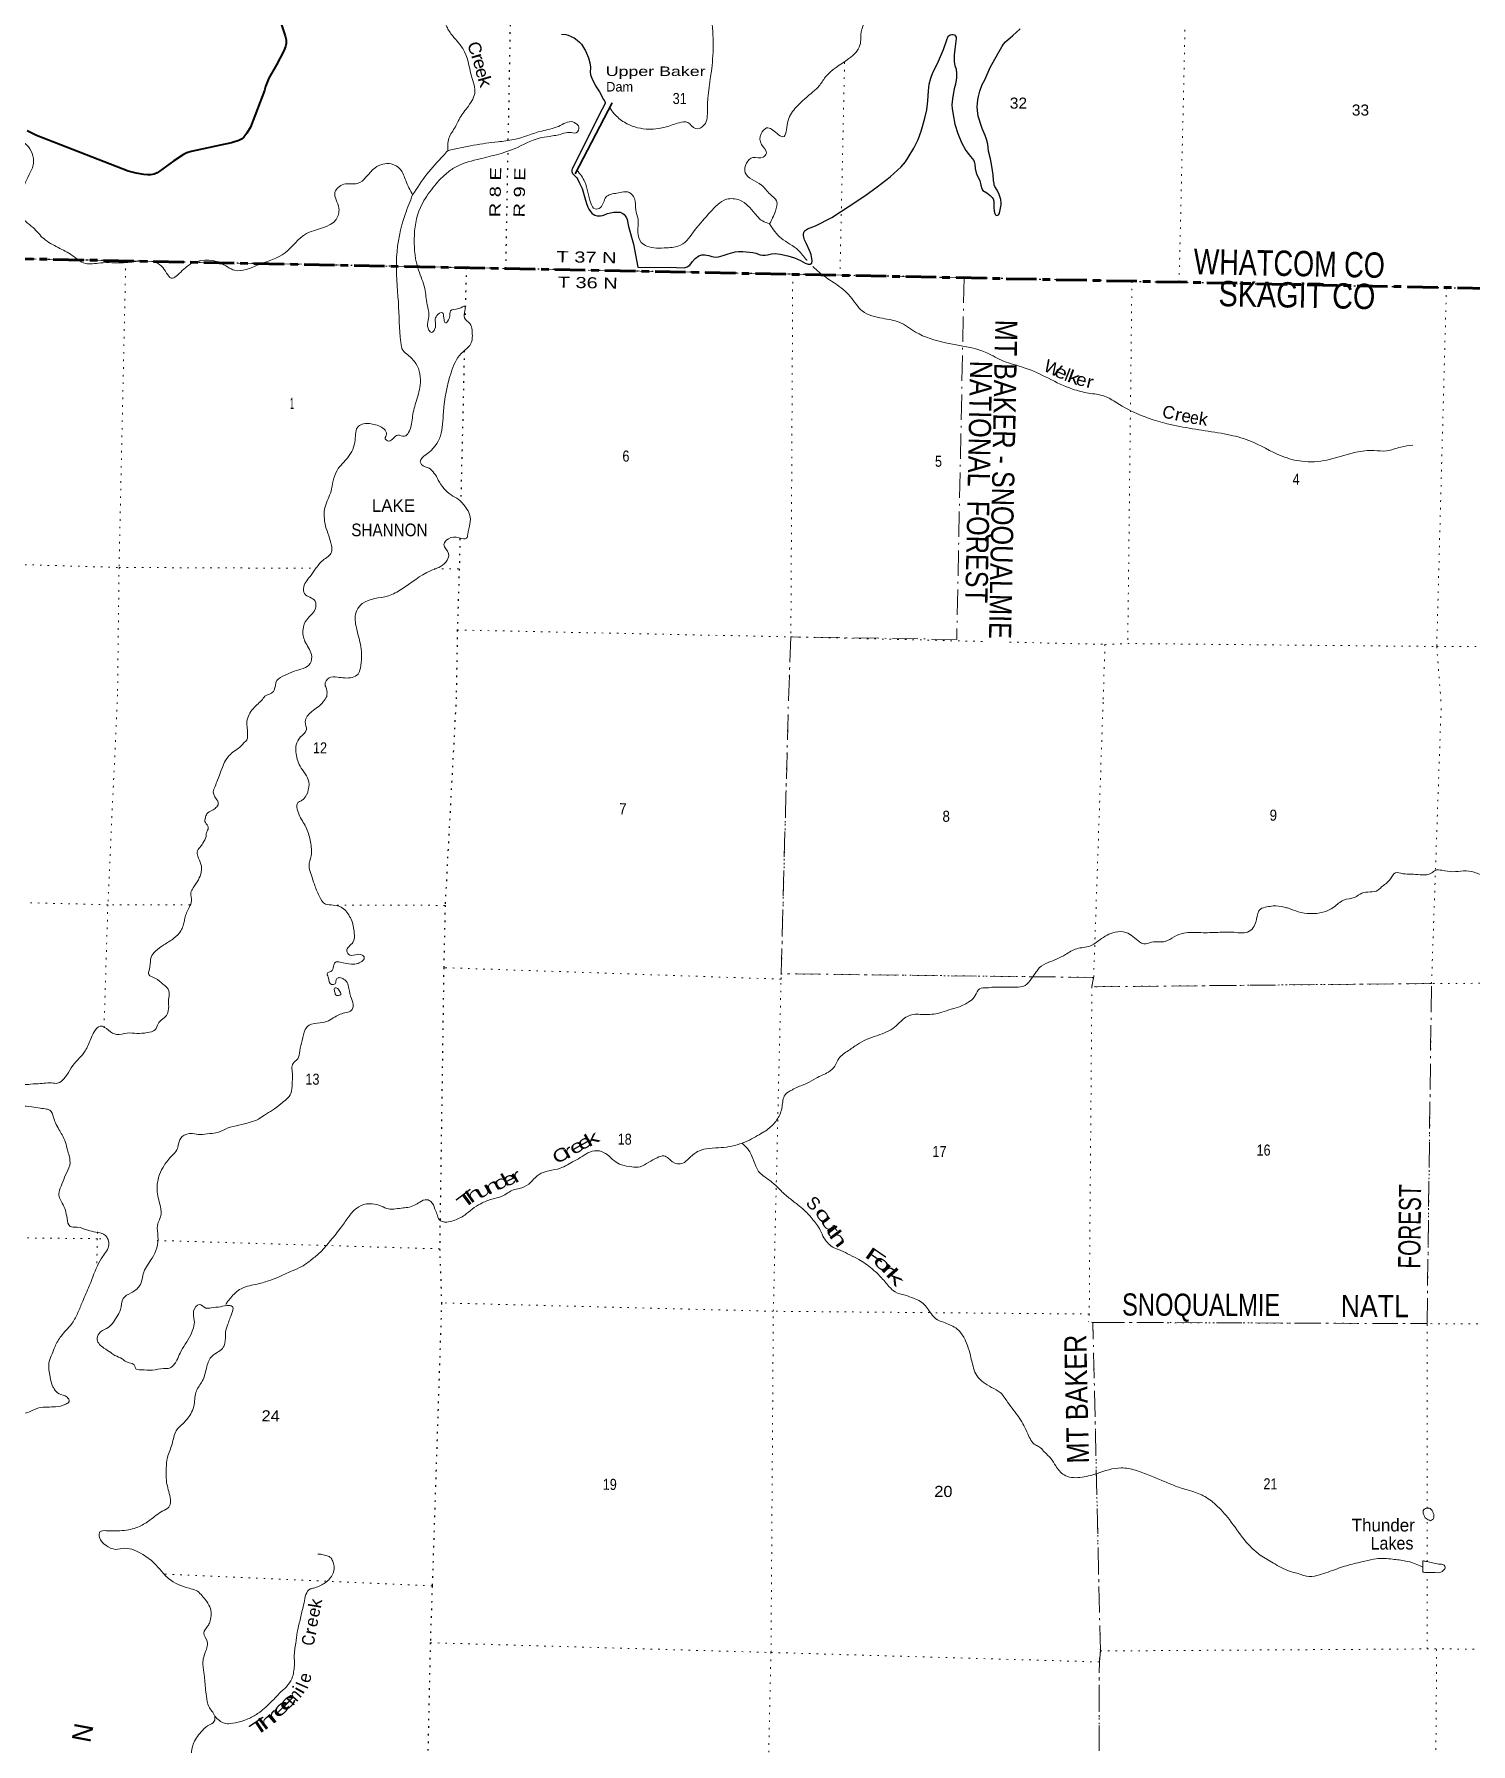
# Model space of a CAD drawing. Header units: feet. Extents: x -244583 to 4, y 367440 to 553773.
# Drawn here: x -176969 to -154286, y 397580 to 424579 of the extents above; entities that cross this region are included whole.
import ezdxf
from ezdxf.enums import TextEntityAlignment as Align

# ---------------------------------------------------------------- set-up
doc = ezdxf.new("R2010")
doc.units = ezdxf.units.FT
doc.header["$LTSCALE"] = 80
for name, pattern in [('DOT_DASHED', [7.7, 5, -1.2, 0.3, -1.2]), ('DOTTED', [1.5, 0.3, -1.2]), ('LONG_DASH_SHORT_DASH', [9.9, 6, -1.2, 1.5, -1.2])]:
    doc.linetypes.add(name, pattern=pattern)
for name, color, linetype, lineweight in [('11', 7, 'LONG_DASH_SHORT_DASH', 60), ('26', 7, 'Continuous', 40), ('29', 7, 'Continuous', 25), ('39', 7, 'Continuous', 13), ('42', 7, 'Continuous', 13), ('44', 7, 'DOT_DASHED', 13), ('6', 7, 'DOTTED', 25), ('7', 7, 'DOTTED', 13)]:
    doc.layers.add(name, color=color, linetype=linetype, lineweight=lineweight)
doc.layers.add('12', color=7, linetype='Continuous')
doc.layers.add('41', color=7, linetype='Continuous')

msp = doc.modelspace()

# ---------------------------------------------------------------- linework, layer by layer
at = {"layer": '11'}
msp.add_line((-183002, 421149.94), (-152500.5, 420534.3), dxfattribs=at)
at = {"layer": '26'}
msp.add_lwpolyline([(-173130.65, 424925.46), (-173006.32, 424552), (-172992.79, 424489.9), (-172992.79, 424425.85), (-173001.33, 424387.41), (-173027.6, 424315.78), (-173143.58, 424094.88), (-173263.47, 423884.15), (-173319.29, 423751.13), (-173334.7, 423688.97), (-173554.31, 423111.61), (-173609.5, 423016.61), (-173660.71, 422952.55), (-173695.93, 422922.67), (-173737.53, 422901.31), (-173852.38, 422864.69), (-174028.54, 422828.48), (-174489.74, 422728.36), (-174561.23, 422705.77), (-174611.38, 422677.12), (-174762.84, 422576.9), (-174993.34, 422412.35), (-175027.81, 422390.21), (-175074.43, 422369.65), (-175132.05, 422358.97), (-175181.13, 422358.97), (-175238.18, 422362.51), (-175358.24, 422384.59), (-175485.83, 422418.15), (-176930.32, 422981.91), (-177078.17, 423050.79)], dxfattribs=at)
at = {"layer": '29'}
for points in [[(-168643.14, 424581.81), (-168574.47, 424573.51), (-168540.42, 424565.82), (-168490.45, 424545.32), (-168443.74, 424519.68), (-168397.01, 424486.15), (-168358.06, 424453.77), (-168328.03, 424419.55), (-168293.24, 424371.38), (-168264.03, 424318.69), (-168216.52, 424206.13), (-168192.99, 424104.34), (-168187.77, 424046.15), (-168191.06, 423985.74), (-168184.47, 423936.3), (-168164.49, 423887.1), (-168105.18, 423762.09), (-168045, 423669.43), (-167981.49, 423550.37), (-167965.98, 423525.68), (-167954.46, 423503.11), (-167952.77, 423490.93), (-167959.32, 423472.9), (-168001.87, 423395.15), (-168461.31, 422483.01), (-168476.69, 422447.79), (-168479.98, 422434.61), (-168479.49, 422408.65), (-168476.69, 422392.86), (-168469, 422379.68), (-168444.54, 422355.11), (-168403.31, 422309.48), (-168385.51, 422283.01), (-168357.06, 422225.29), (-168318.49, 422142.39), (-168296.61, 422067.88), (-168272.31, 421994.39), (-168246.43, 421904.68), (-168225.11, 421846.89), (-168210.83, 421818.33), (-168187.07, 421781.69), (-168165.55, 421754.81), (-168142.72, 421734.84), (-168117.93, 421721.15), (-168082.3, 421712.87), (-168029.18, 421712.68), (-167994.42, 421716.16), (-167964.14, 421725.09), (-167917.52, 421748.02), (-167868.18, 421758.91), (-167817.55, 421767.8), (-167762.72, 421770.22), (-167718.32, 421767), (-167693.42, 421757.91), (-167672.4, 421745.53), (-167654.97, 421732.65), (-167636.95, 421710.18), (-167618.71, 421681.02), (-167608.83, 421650.25), (-167584.86, 421542.88), (-167507.48, 421263.63), (-167440.49, 420899.68)], [(-167440.49, 420899.68), (-166825.93, 420893.2), (-166708.73, 420890.03), (-166659.85, 420902.87), (-166616.54, 420934.07), (-166572.63, 420987.51), (-166530.79, 421038.98), (-166477.11, 421080.01), (-166428.17, 421094.87), (-166379.62, 421095.58), (-166315.23, 421083.73), (-166267.18, 421066.25), (-166208.74, 421058.6), (-166164.18, 421061.44), (-166092.85, 421081.77), (-166009.13, 421111.88), (-165903.12, 421143.4), (-165846.75, 421149.34), (-165777.68, 421146.08), (-165624.38, 421131.83), (-165574.31, 421120.77), (-165508.06, 421096.31), (-165467.81, 421089.16), (-165424.9, 421087.82), (-165390.86, 421093.15), (-165328.23, 421111.99), (-165271.1, 421115.28), (-165188.35, 421103.86), (-165069.68, 421080.43), (-164962.41, 421047.18), (-164867.5, 421004.16), (-164793.78, 420963.72), (-164749.76, 420946.35), (-164717.38, 420947.5), (-164690.61, 420964.98), (-164685.64, 420999.24), (-164702.05, 421097.71), (-164725.12, 421165.82), (-164773.4, 421268.66), (-164806.11, 421330.24), (-164818.5, 421371.24), (-164821.79, 421402), (-164819.76, 421423.67), (-164815.06, 421447.82), (-164809.71, 421463.52), (-164797.63, 421476.7), (-164780.05, 421492.08), (-164759.18, 421505.26), (-164632.21, 421554.15), (-164373.89, 421684.74), (-164102.13, 421863.52), (-163855.11, 422024.76), (-163657.02, 422171.14), (-163454.67, 422325.49), (-163278.34, 422485.18), (-163211.33, 422564.27), (-163167.29, 422633.33), (-163082.42, 422780.75), (-163014.04, 422916.47), (-162963.04, 423045.43), (-162905.84, 423253.42), (-162877.36, 423383.79), (-162857.93, 423529.29), (-162849.68, 423684.84), (-162836.73, 423789.69), (-162813.9, 423886.19), (-162781.13, 423976.34), (-162708.65, 424113.97), (-162611.65, 424335.91), (-162556.87, 424492.23), (-162545.67, 424532.39), (-162537.89, 424546.03), (-162521.41, 424560.31), (-162507.13, 424570.2), (-162481.83, 424575.18), (-162458.8, 424576.79), (-162437.54, 424567.91), (-162419.9, 424547.2), (-162413.76, 424530.65), (-162412.74, 424512.62)], [(-162412.74, 424512.62), (-162431.43, 424345.21), (-162444.1, 424250.46), (-162440.88, 424145.18), (-162432.42, 424084.26), (-162413.8, 424025.08), (-162407.52, 423958.15), (-162407.3, 423891.38), (-162424.13, 423792.71), (-162442.32, 423718.35), (-162465.92, 423593.55), (-162476.38, 423518.89), (-162479.68, 423458.38), (-162475.29, 423407.94), (-162459.91, 423307.96), (-162433.54, 423159.66), (-162384.67, 423008.71), (-162327.83, 422867.58), (-162258.47, 422740.28), (-162184.09, 422649.25), (-162135.33, 422583.2), (-162122.65, 422549.96), (-162118.73, 422524.08), (-162112.45, 422457.15), (-162098.03, 422392.02), (-162077.23, 422338.86), (-162040.64, 422271.11), (-162020.49, 422193.69), (-162011.37, 422157.02), (-161999.61, 422124.82), (-161988.33, 422111.89), (-161928.69, 422073.87), (-161875.23, 422031.96), (-161843.72, 422000.76), (-161826.13, 421978.03), (-161819.03, 421941.43), (-161816.19, 421896.84), (-161815.71, 421840.18), (-161809.15, 421783.36), (-161802, 421748.77), (-161788.4, 421728.18), (-161771.11, 421718.35), (-161744.74, 421724.94), (-161733.46, 421740.85), (-161720.24, 421780.96), (-161701.9, 421882.04), (-161700.8, 421918.29), (-161707.08, 421968.75), (-161735.25, 422048.41), (-161765.83, 422113.97), (-161798.65, 422171.51), (-161809.56, 422200.61), (-161813.95, 422221.49), (-161820.22, 422271.22), (-161829.94, 422360.5), (-161848.56, 422494.53), (-161867.67, 422610.36), (-161900.81, 422730.61), (-161913.92, 422844.26), (-161931.5, 422919.07), (-161952.74, 422978.83), (-162000.25, 423091.39), (-162062.23, 423286), (-162075.41, 423373.88), (-162078.71, 423431), (-162075.41, 423485.94), (-162068.83, 423541.95), (-162059.49, 423592.69), (-162036.98, 423677.05), (-161999.73, 423783.27), (-161961.23, 423861.13)], [(-161961.23, 423861.13), (-161873.18, 424050.94), (-161756.09, 424268.29), (-161690.38, 424379.81), (-161665.64, 424419.67), (-161633.69, 424457.18), (-161517.64, 424561.27), (-161399.61, 424663.28)]]:
    msp.add_lwpolyline(points, dxfattribs=at)
at = {"layer": '39'}
for p, q in [((-168398.03, 422432.53), (-167883.99, 423417.84)), ((-155042.91, 400289.16), (-155040.95, 400472.12)), ((-155041.99, 400367.02), (-155041.59, 400371.31))]:
    msp.add_line(p, q, dxfattribs=at)
for points in [[(-166021.46, 432351.17), (-166025.32, 432272.94), (-165936.26, 432224.68), (-165901.63, 432151.97), (-165836.14, 431929.65), (-165648.14, 431893.86), (-165070.94, 432033.34), (-164891.32, 432076.42), (-164707, 431947.56), (-164377.67, 431930.45), (-164187.88, 431955.35), (-164112.84, 431878.73), (-164027.45, 431735.37), (-163912.16, 431697.32), (-163815.01, 431647.06), (-163808.62, 431562.11), (-163929.32, 431432.24), (-164111.1, 431425.56), (-164199.85, 431390.88), (-164264.16, 431305.69), (-164328.69, 431277.16), (-164437.73, 431264.66), (-164494.2, 431242.21), (-164556.34, 431116.58), (-164672.72, 430913.88), (-164724.56, 430737.7), (-164707.99, 430630.54), (-164778.09, 430474.53), (-164858.29, 430318.48), (-164884.11, 430205.1), (-165041, 430030.6), (-165220.41, 429932.9), (-165391.5, 429774.53), (-165469.41, 429547.68), (-165365.3, 429264.8), (-165261.78, 429135.67), (-165107.88, 429039.07), (-165083.37, 428968.35), (-165119.44, 428893.37), (-165202.44, 428939.63), (-165299.61, 428991.9), (-165333.94, 428989.77), (-165325.67, 428941.24), (-165274.82, 428850.37), (-165302.88, 428793.63), (-165458.36, 428776.93), (-165543.44, 428839.36), (-165622.67, 428954.41), (-165679.32, 428978.5), (-165808.69, 429000.33), (-165930.2, 429078.82), (-165980.78, 429100.91), (-165998.66, 429021.95), (-165947.2, 428773.28), (-165971.19, 428708.46), (-166114.53, 428687.76), (-166191.14, 428647.04), (-166307.68, 428486.83), (-166584.6, 428006.44), (-167091.23, 427377.61), (-167531.49, 426825.87), (-167547.49, 426783.33), (-167534.42, 426695.5), (-167422.82, 426407.45), (-167208.8, 425910.49), (-167162.18, 425870.18), (-166968.02, 425810.14), (-166951.49, 425713.08), (-166963.01, 425557.27), (-166873.75, 425458.43), (-166740.68, 425525.64), (-166611.68, 425596.87), (-166506.39, 425534.51), (-166374.14, 425288.13), (-166294.05, 424948.52), (-166266.47, 424082.74), (-166340.55, 423386.56), (-166390.13, 423145.65), (-166527.27, 423088.54), (-166650.86, 423185.24), (-166786.19, 423180.74), (-167004.1, 423113.26), (-167306.98, 423081.91), (-167650.8, 423187.99), (-167810.9, 423323), (-167883.99, 423417.84)], [(-165357.93, 421583.22), (-165265.78, 421783.81), (-165248.22, 421945.71), (-165349.63, 422052.6), (-165485.53, 422195.78), (-165740.81, 422391.17), (-165721.2, 422544.99), (-165620.52, 422630.3), (-165458.95, 422636.9), (-165408.69, 422699.78), (-165485.98, 422837.1), (-165490.67, 423005), (-165404.16, 423098.34), (-165240.21, 423011.9), (-165147.08, 422959.61), (-165073.19, 423180.37), (-164956.89, 423403.29), (-164701.27, 423644.89), (-164578.49, 423758.59), (-164478.03, 423900.54), (-164105.45, 424193.1), (-163930.52, 424404.08), (-163905.17, 424640.86), (-163871.22, 424742.13), (-163882.99, 425175.03), (-163748.74, 425458.7), (-163700.73, 425580.25), (-163701.45, 425768.39), (-163550.16, 426347.49), (-163544.95, 426568.02), (-163713.63, 426832.48), (-164076.91, 427270.28), (-164077.16, 427335.02), (-164004.6, 427377.75), (-163570.47, 427423.7), (-163047.63, 427516.47), (-162908.5, 427579.65), (-162815.91, 427666.95)], [(-173232.1, 426830.28), (-173219.79, 426788.76), (-173122.48, 426698.05), (-172992.86, 426611.48), (-172771.86, 426399.8), (-172417.12, 426079.31), (-172250.66, 425867.44), (-171999.2, 425615.39), (-171801.01, 425557.38), (-171566.01, 425380.13), (-171222.03, 425233.59), (-170831.45, 425046.74), (-170556.23, 424920.2), (-170472.71, 424738.4), (-170389.31, 424586.95), (-170200.53, 424350.87), (-170063.51, 423916.37), (-170013.98, 423643.42), (-170132.3, 423418.46), (-170260.86, 423231.91), (-170319, 423116.41), (-170421.33, 422936.01), (-170437.08, 422830.76), (-170438.75, 422739.72)], [(-170438.75, 422739.72), (-170031.03, 422826.04), (-169645.41, 422879.92), (-169397.08, 422915.14), (-168955.21, 423050.13), (-168692.89, 423123.83), (-168462.88, 423193.38), (-168416.32, 423169.26), (-168367.62, 423112.77), (-168413.74, 423023.61), (-168514.76, 423029.34), (-168637.89, 423004.65), (-168833.69, 422965.56), (-168995.18, 422936.71), (-169376.34, 422775.62), (-169975.62, 422599.64), (-170336.7, 422468.96), (-170489.79, 422355.16), (-170696.96, 422123.84), (-170871.62, 421842.06), (-170968.68, 421344.06), (-170900.12, 420850.66), (-170802.05, 420563.71), (-170764.7, 420306.9), (-170737.85, 420153.24), (-170736.9, 419906.42), (-170696.35, 419868.12), (-170646.03, 419914.82), (-170636.48, 420058.49), (-170612.54, 420135.44), (-170523.83, 420180.25), (-170501.29, 420097.38), (-170476.75, 420018.56), (-170412.41, 420097.67), (-170396.69, 420211.02), (-170263.51, 420247.87), (-170170.72, 420284.6), (-170176.08, 420100.48), (-170090.88, 420009.72), (-170056.13, 419902.62), (-170079.53, 419684.05), (-170222.4, 419539.93), (-170386.85, 419231.88), (-170505.68, 418614.45), (-170554.71, 418233.95), (-170779.82, 417939.85), (-170872.32, 417828.28), (-170851.95, 417785.86), (-170734.55, 417723.54), (-170588.39, 417537.9), (-170387.51, 417303.89), (-170268.04, 417231.46), (-170154.44, 417106.4), (-170093.41, 416995.34), (-170122.5, 416681.66), (-170142.46, 416618.88), (-170257.63, 416624.57), (-170427.26, 416611.87), (-170499.63, 416520.59), (-170426.36, 416379.22), (-170470.27, 416241.5), (-170710.13, 416105.16), (-171169.58, 415814.33), (-171377.25, 415710.47), (-171788.86, 415587.71), (-171887.31, 415449.82), (-171880.28, 415196.96), (-171812.51, 414907.88), (-171819.28, 414567.98), (-171855.27, 414472.78), (-171948, 414421.9), (-172182.33, 414425.16), (-172313.59, 414412.59), (-172375.79, 414303.14), (-172352.92, 414239.66), (-172349.08, 414121.19)], [(-177448.41, 422949.1), (-177200.46, 422901.35), (-177087.05, 422828.9), (-176980.9, 422539.95), (-177046.87, 422361.7), (-177190.91, 421997.07), (-177191.9, 421728), (-176987.09, 421524.35), (-176818.75, 421350.92), (-176589.95, 421210.07), (-176369.28, 421085.37), (-176162.75, 420958.6), (-175924.42, 420967.49), (-175556.78, 420968.71), (-175055.83, 420974.42), (-174934.3, 420889.85), (-174784.18, 420724.46), (-174707.6, 420773.27), (-174504.25, 420945.9), (-174031.64, 420967.71), (-173804.95, 420851.12), (-173433.58, 420935.3), (-173006.08, 421128.91), (-172669.89, 421429.44), (-172202.1, 421653.54), (-172158.35, 421831.71), (-172219.91, 422082.37), (-172081.02, 422208.26), (-171866.94, 422221.11), (-171587.11, 422468.86), (-171332.82, 422530.39), (-171187.05, 422443.89), (-171103.55, 422268.16), (-170993.59, 422041.94)], [(-170993.59, 422041.94), (-170768.6, 422366.38), (-170511.17, 422660.58), (-170438.75, 422739.72)], [(-168398.03, 422432.53), (-168273.38, 422245.19), (-168181.19, 421911.69), (-168114.18, 421820.87), (-168029.42, 421841.39), (-167941.17, 422005.55), (-167767.7, 422070.86), (-167575.83, 422079.59), (-167490.62, 421984.79), (-167469.72, 421802.78), (-167434.82, 421659.26), (-167436.05, 421452.9), (-167382.9, 421291.23), (-167293.8, 421232.86), (-166984.63, 421205.57), (-166764.6, 421246.76), (-166531.22, 421492.33), (-166293.93, 421770.28), (-166038.16, 421971.41), (-165830.04, 421957.94), (-165590.87, 421748.33), (-165471.23, 421629.37), (-165357.93, 421583.22)], [(-173327.74, 414127.47), (-173181.45, 414217.51), (-173137.61, 414371.41), (-173006.63, 414454.79), (-172863.45, 414520.01), (-172611.41, 414640.21), (-172591.76, 414781.89), (-172693.56, 414989.92), (-172724.6, 415182.01), (-172666.6, 415331.91), (-172531.9, 415500.28), (-172534.41, 415625.7), (-172700.52, 415746.53), (-172713.03, 415849.67), (-172596.59, 416036.18), (-172407.61, 416271.48), (-172274.78, 416399.38), (-172275.19, 416504.57), (-172367.26, 416809.75), (-172374.51, 417117.23), (-172282.52, 417360.31), (-172248.82, 417526.31), (-172186.83, 417690.39), (-172015.92, 417895.29), (-171901.84, 418170.8), (-171850.15, 418387.44), (-171769.5, 418426.15), (-171577.53, 418410.6), (-171415.53, 418305.94), (-171405.26, 418263.49), (-171425.18, 418190.59), (-171372.52, 418154.35), (-171293.91, 418199.12), (-171229.45, 418245.87), (-171122.33, 418230.04), (-171057.91, 418286.9), (-170998.19, 418515.7), (-170944.6, 418762.7), (-170872.93, 419036.05), (-170940.91, 419377.72), (-171070.72, 419514.86), (-171147.76, 419587.44), (-171180.56, 419710.74), (-171219.36, 420345.85), (-171246.35, 421059.91), (-171111.59, 421734.04), (-170993.59, 422041.94)], [(-165357.93, 421583.22), (-165173.23, 421357.25), (-164903.83, 421165.95), (-164775.98, 421014.64), (-164768.36, 421006.78)], [(-164672.42, 420909.86), (-164546.88, 420796.91), (-164324.08, 420641.88), (-164082.9, 420436.32), (-163894.16, 420210.37), (-163572.52, 420092.07), (-163311.7, 420030.23), (-163052.54, 419875.31), (-162579.2, 419706.95), (-161930.15, 419547.26), (-161663, 419416.64), (-161337.37, 419312.53), (-160574.52, 418975.18), (-160321.76, 418911.29), (-160071.09, 418863.56), (-159876.76, 418756.99), (-159514.44, 418568.02), (-158932, 418393.95), (-158129.52, 418257.03), (-157791.81, 418165.09), (-157263.62, 417913.96), (-156952.22, 417834.07), (-156558.39, 417853.58), (-156102.33, 417976.48), (-155813.57, 418003.74), (-155617.61, 417998.33), (-155391.6, 418059.77), (-155203.85, 418090.74)], [(-173327.74, 414127.47), (-173380.15, 414057.64), (-173451.63, 413989.8), (-173531.42, 413901.85), (-173587.01, 413811.58), (-173610.65, 413692.64), (-173601.73, 413595.53), (-173598.66, 413514.66), (-173624.06, 413417.97), (-173634.24, 413410.01), (-173687.41, 413354.07), (-173744.55, 413302.22), (-173907.66, 413168.8), (-173977.75, 413048.4), (-174033.95, 412907.62), (-174075.66, 412796.98), (-174113.16, 412700.44), (-174140.45, 412613.87), (-174097.33, 412506.25), (-174062, 412422.97), (-174099.04, 412364.81), (-174162.15, 412321.11), (-174241.55, 412265.49), (-174266.55, 412201.13), (-174273.26, 412146.65), (-174225.7, 412073.32), (-174224.29, 412022.79), (-174249.17, 411968.52), (-174255.93, 411910), (-174303.62, 411805.5), (-174336.52, 411755.37), (-174389.9, 411681.25), (-174386.84, 411600.38), (-174335.9, 411472.45), (-174331.33, 411349.13), (-174377.24, 411224.39), (-174457.5, 411098.05), (-174494.78, 411019.69), (-174484.2, 410892.25), (-174523.82, 410787.65), (-174590.46, 410618.7), (-174618.16, 410497.79), (-174653.4, 410421.43), (-174761.83, 410301.49), (-174922.55, 410198.35), (-175050.96, 410096.84), (-175122.75, 410002.73), (-175140.75, 409849.37), (-175160.35, 409730.38), (-175052.09, 409668.44), (-174938.11, 409578.15), (-174868.17, 409518.7), (-174837.12, 409415.26), (-174848.53, 409306.27), (-174845.4, 409231.46), (-174881.54, 409080.34), (-174959.06, 409012.57), (-175010.25, 408952.56), (-175059.84, 408858.19), (-175183.55, 408811.18), (-175347.21, 408799.02), (-175498.54, 408804.89), (-175668.38, 408782.69), (-175796.78, 408848.91), (-175927.19, 408915.16), (-176023.15, 408825.38), (-176074.98, 408712.84), (-176166.1, 408521.97), (-176256.3, 408407.87), (-176334.02, 408323.94), (-176426.56, 408183.6), (-176498.42, 408083.43), (-176600.22, 408011.91), (-176693.01, 408017.08), (-176816.21, 408012.5), (-176868.76, 408007.08), (-177026.34, 407996.86), (-177121.26, 407993.97), (-177212.1, 408160.77), (-177225.23, 408243.78), (-177270.75, 408319.1), (-177328.21, 408408.72), (-177470.5, 408495.31), (-177657.55, 408552.14), (-177784.22, 408594.09), (-177926.8, 408656.44), (-178063.17, 408730.84), (-178161.39, 408788.61), (-178242.95, 408888.61), (-178290.59, 408955.88), (-178313.98, 409024.87), (-178332.82, 409136.24), (-178367.81, 409247.81), (-178409.56, 409300.86), (-178456.35, 409271.11), (-178481.48, 409196.64), (-178448.43, 409091.16)], [(-172650.77, 412603.93), (-172632.58, 412773.46), (-172770.89, 413021.67), (-172836.84, 413244.76), (-172831.46, 413355.84), (-172767.43, 413476.32), (-172671.1, 413596.4), (-172689.77, 413721.92), (-172582.84, 413884.31), (-172493.23, 413949.91), (-172407.43, 414033.75), (-172348.7, 414121.76)], [(-175274.01, 403487.42), (-175374.54, 403520.97), (-175374.39, 403533.09), (-175512.71, 403613.58), (-175580.8, 403658.86), (-175695.19, 403714.8), (-175761.29, 403758.04), (-175867.41, 403830.05), (-175974.82, 403962.71), (-175945.37, 404061.37), (-175825.33, 404138.73), (-175737.64, 404212.44), (-175665.68, 404320.69), (-175603.71, 404437.15), (-175563.22, 404614.49), (-175439.02, 404701.91), (-175304.47, 404811.42), (-175237.25, 405028.86), (-175107.41, 405249.58), (-175014.43, 405594.01), (-175022.43, 405767.9), (-174963.77, 405945.02), (-174986.06, 406104.94), (-175029.37, 406364.13), (-174990.55, 406569.78), (-174918.17, 406712.38), (-174793.15, 406868.49), (-174715.36, 406958.49), (-174687.97, 407053.14), (-174634.08, 407169.69), (-174470, 407216.21), (-174349.07, 407200.6), (-174197.47, 407216.95), (-174070.07, 407235.62), (-173919.9, 407300.49), (-173735.62, 407348.78), (-173561.45, 407395.17), (-173427.61, 407446.09), (-173333.98, 407509.63), (-173205.87, 407586.89), (-173075.47, 407686.35), (-172985.76, 407760.04), (-172916.02, 407852.15), (-172895.97, 408007.51), (-172888.31, 408140.79), (-172882.03, 408326.63), (-172808.52, 408396.47), (-172776.7, 408523.4), (-172736.36, 408688.62), (-172687.84, 408861.82), (-172628.5, 408927.79), (-172452.44, 408964.06), (-172322.82, 408998.86), (-172221.17, 409058.26), (-172042.65, 409130.87), (-171957.46, 409164.19), (-171932.56, 409220.47), (-171961.27, 409350.15), (-171999.74, 409508.24), (-172026.85, 409603.55), (-172082.73, 409656.77), (-172141, 409679.7), (-172189.64, 409664.12), (-172218.87, 409583.64), (-172273.51, 409572.18), (-172328.61, 409690.05), (-172339.97, 409752.84), (-172283.14, 409778.42), (-172243.79, 409860.8), (-172218.84, 409921.12), (-172138.05, 409924.18), (-171956.76, 409891.68), (-171855.67, 409904.6), (-171759.56, 410006.5), (-171779.48, 410028.97), (-171868.09, 410046.21), (-171983.29, 410035.48), (-172035.01, 410098.75), (-171936.45, 410236.99), (-171914.48, 410384.25), (-171964.35, 410601.08), (-172017.75, 410692.66), (-172085.48, 410768.25), (-172246.27, 410826.78), (-172367.2, 410842.39), (-172468.6, 410970.93), (-172545.13, 411153.73), (-172591.81, 411299.79), (-172628.43, 411443.71), (-172596.23, 411602.97), (-172607.7, 411823.37), (-172667.74, 412034.27), (-172774.44, 412225.51), (-172815.44, 412341.2), (-172806.12, 412444.15), (-172751.26, 412473.79), (-172650.77, 412603.93)], [(-161825.27, 409530.65), (-161635.52, 409530.37), (-161472.03, 409528.39), (-161324.35, 409554.9), (-161222.06, 409666.83), (-161146.11, 409770.99), (-161098.94, 409833.07), (-160956.6, 409918.24), (-160686.59, 410044.31), (-160507.83, 410137.12), (-160299.4, 410179.06), (-160142.76, 410278.2), (-159903.13, 410396.55), (-159731.57, 410394.48), (-159517.38, 410244.37), (-159449.12, 410213.23), (-159325.65, 410240.03), (-159109.52, 410251.56), (-158969.35, 410324.63), (-158819.28, 410381.42), (-158546.65, 410390.25), (-158278.1, 410395.08), (-158023.74, 410396.04), (-157783.33, 410411.32), (-157707.65, 410493.26), (-157669.98, 410603.95), (-157605.48, 410762.82), (-157504.15, 410795.94), (-157409.06, 410812.98), (-157233.68, 410792.67), (-157163.23, 410775.65), (-157012.51, 410719.27), (-156817.04, 410690.63), (-156448.43, 410791.25), (-156293.64, 410904.57), (-156121.54, 410946.94), (-156005.66, 411014.25), (-155752.76, 411061.71), (-155699.72, 411107.55), (-155563.05, 411225.12), (-155476.93, 411335.23), (-155357.99, 411321.66), (-155226.87, 411314.01), (-155085.68, 411304.22), (-154899.6, 411334.3), (-154844.62, 411374.06), (-154741.65, 411374.83), (-154568.31, 411352.52), (-154402.64, 411364.67), (-154235.33, 411344.45), (-154046.55, 411263.36), (-153982.28, 411236.31), (-153839, 411232.56), (-153774.36, 411235.82), (-153611.72, 411330.85), (-153473.39, 411418.09), (-153353.27, 411335.8), (-153260.91, 411294.27), (-153118.14, 411248.08), (-153001.53, 411208.28), (-152892.59, 411202.92), (-152870.39, 411202.65), (-152819.88, 411206.08), (-152739.12, 411207.12), (-152656.19, 411220.27), (-152568.83, 411234.71)], [(-173945.39, 404518.13), (-173912.49, 404568.25), (-173849.02, 404642.25), (-173769.32, 404722.12), (-173679.83, 404777.62), (-173602.77, 404807), (-173473.22, 404835.75), (-173363.89, 404862.72), (-173268.66, 404891.88), (-173128.73, 404944.74), (-173008.99, 404997.86), (-172893.28, 405051.02), (-172741.05, 405119.91), (-172594.46, 405223.22), (-172449.64, 405346.76), (-172290.01, 405526.7), (-172115.77, 405746.88), (-171996.68, 405913.17), (-171876.06, 406039.02), (-171723.85, 406105.89), (-171633, 406106.81), (-171490.08, 406072.75), (-171373.55, 406026.88), (-171292.84, 406023.88), (-171169.5, 406040.58), (-171070.45, 406051.5), (-170965.05, 406086.6), (-170881.69, 406136.11), (-170766.18, 406173.11), (-170705.97, 406144.09), (-170640.77, 406026.1), (-170607.53, 405936.78), (-170576.17, 405859.61), (-170453.51, 405819.73), (-170348.26, 405842.7), (-170171.56, 405931.5), (-170051.33, 406025.03), (-169919.09, 406110.32), (-169744.63, 406180.96), (-169582.57, 406227.5), (-169401.71, 406326.35), (-169310.62, 406347.48), (-169160.36, 406420.43), (-169082.73, 406496.28), (-168964.52, 406589.83), (-168838.87, 406630.75), (-168664.8, 406669.06), (-168439.32, 406785.56), (-168315.32, 406856.81), (-168197.4, 406926.11), (-168043.78, 406942.44), (-167921.34, 406884.38), (-167807.46, 406786), (-167695.16, 406724.02), (-167532.04, 406691.73), (-167400.79, 406694.18), (-167266.73, 406763.29), (-167132.61, 406836.44), (-167027.31, 406863.46), (-166953.07, 406826.18), (-166893.2, 406768.88), (-166727.91, 406748.69), (-166634.16, 406822.32), (-166495.57, 406931.79), (-166357.76, 406976.6), (-166165.79, 406992.47), (-165827.94, 407053.05), (-165675.78, 407115.87), (-165547.77, 407185.05), (-165358.55, 407308.06), (-165233.72, 407448), (-165160.74, 407641.12), (-165114.07, 407828.49), (-164998.02, 407909.94), (-164951.28, 407935.64), (-164772.73, 408010.28), (-164624.37, 408093.35), (-164429.43, 408188), (-164327.37, 408281.74), (-164263.31, 408404.23), (-164110.39, 408529.7), (-163969.95, 408625), (-163827.72, 408702.09), (-163543.82, 408807.78), (-163411.78, 408876.91), (-163305.67, 408970.6), (-163136.71, 409087.79), (-162924.63, 409097.35), (-162671.99, 409122.58), (-162528.1, 409169.34), (-162374.12, 409215.98), (-162282.78, 409257.31), (-162197.4, 409306.8), (-162109.51, 409396.67), (-162043.63, 409502.98), (-161928.36, 409519.77), (-161825.27, 409530.65)], [(-172192.9, 409393.37), (-172206.86, 409407.69), (-172226.36, 409464.51), (-172227.8, 409513.02), (-172175.37, 409508.35), (-172155.55, 409477.79), (-172128.05, 409414.82), (-172162.55, 409399.07), (-172192.94, 409396.67)], [(-178448.43, 409091.16), (-178401.13, 408995.61), (-178396.15, 408906.63), (-178383.34, 408797.35), (-178325.49, 408740.07), (-178186.9, 408681.81), (-178042.53, 408601.25), (-177914.2, 408528.97), (-177767.81, 408448.39), (-177681.63, 408396.83), (-177623.53, 408359.75), (-177563.15, 408344.87), (-177562.06, 408268.07), (-177600.92, 408226.1), (-177521.01, 408156.43), (-177481.55, 408081.18), (-177488.19, 407865.03), (-177463.47, 407739.44), (-177359.19, 407681.6), (-177175.81, 407655.13), (-177010.47, 407638.98), (-176873.46, 407617.12), (-176772.69, 407603.77), (-176724.44, 407587.02), (-176665.21, 407477.18), (-176631.97, 407387.86), (-176578.71, 407284.16), (-176529.3, 407196.66), (-176474.2, 407078.79), (-176445.34, 406961.23), (-176416.21, 406865.9), (-176407.9, 406718.28), (-176472.32, 406565.48), (-176530.59, 406420.68), (-176576.58, 406289.89), (-176569.53, 406204.93), (-176526.17, 406117.51), (-176477.03, 406007.79), (-176450.35, 405876.11), (-176403.4, 405752.27), (-176288.5, 405738.76), (-176123.55, 405690.28), (-175994.69, 405662.46), (-175843.97, 405606.07), (-175789.18, 405461.93), (-175890.4, 405271.18), (-175968.8, 405130.67), (-176112.34, 404778.76), (-176216.16, 404539.54), (-176286.81, 404372.66), (-176381.68, 404206.08), (-176543.4, 404020.1), (-176640.28, 403853.55), (-176686.08, 403738.92), (-176731.94, 403618.22), (-176724.41, 403405.94), (-176689.86, 403258.01), (-176678.11, 403227.55), (-176652.39, 403184.8), (-176576.61, 403107.1), (-176450.04, 403057.06), (-176418.6, 402985.96), (-176469.57, 402944.14), (-176631.58, 402901.64), (-176756.77, 402899.11), (-176894.21, 402884.61), (-177022.01, 402833.61), (-177117.29, 402800.41), (-177192.06, 402793.23), (-177303.51, 402758.21), (-177370.49, 402728.7), (-177437.22, 402719.41), (-177518.2, 402700.18), (-177560.87, 402676.44), (-177573.25, 402654.36), (-177570.82, 402520.96), (-177535.66, 402423.54), (-177539.73, 402253.84), (-177605.63, 402145.51), (-177677.84, 402017.05), (-177723.92, 401878.17), (-177775.6, 401777.76), (-177851.38, 401687.74), (-177896.83, 401601.39), (-177940.12, 401527.14), (-178049.33, 401510.28), (-178162.63, 401489.42), (-178243.46, 401482.31), (-178336.38, 401477.38), (-178393.12, 401459.88), (-178494.82, 401396.44), (-178543.33, 401390.96), (-178566.7, 401461.98), (-178591.99, 401541.09), (-178697.16, 401524.18), (-178815.4, 401428.61), (-178898.91, 401366.97)], [(-165796.02, 407063.4), (-165683.84, 406950.26), (-165640.48, 406862.84), (-165575.77, 406704.44), (-165530.35, 406621.03), (-165462.5, 406555.55), (-165316.45, 406446.68), (-165206.68, 406342.29), (-165084.9, 406229.67), (-164934.94, 406110.65), (-164833, 406026.56), (-164751.17, 405948.78), (-164685.46, 405873.21), (-164558.46, 405691.82), (-164499.37, 405569.86), (-164445.72, 405498.48), (-164359.81, 405424.69), (-164235.28, 405372.67), (-164088.79, 405300.16), (-163950.35, 405229.78), (-163740.17, 405081.74), (-163606.43, 404956.85), (-163473.02, 404803.68), (-163375.17, 404715.6), (-163218.34, 404663.18), (-163075.6, 404614.97), (-162975.24, 404567.28), (-162831.79, 404409.94), (-162730.27, 404291.51), (-162637.93, 404247.95), (-162443.15, 404162.74), (-162355.19, 404090.95), (-162262.1, 403942.3), (-162168.88, 403638.05), (-162084.99, 403396.56), (-161853.07, 403209.86), (-161714.78, 403127.35), (-161599.54, 402974.4), (-161412.81, 402723.58), (-161280.55, 402475.44), (-161161.54, 402300.21), (-161095.32, 402267.07), (-161031.49, 402203.66), (-160915.84, 402085.05), (-160838.51, 401968.93), (-160709.02, 401825.9), (-160459.18, 401786.5), (-160187.91, 401849.91), (-159807.33, 401938.26), (-159579.66, 401901.15), (-159352.56, 401817.57), (-159151.69, 401734.31), (-158920.68, 401640.58), (-158707.51, 401573.33), (-158510.58, 401498.2), (-158312.44, 401356.37), (-158097.26, 401121.37), (-157858.9, 400799.2), (-157609.43, 400561.76), (-157403.04, 400433.98), (-157148.2, 400307.62), (-156963.14, 400252.84), (-156878.68, 400225.55), (-156713, 400237.69), (-156437.35, 400329.34), (-156184.03, 400411.15), (-155957.29, 400464.99), (-155779.18, 400503.25), (-155522.9, 400496.1), (-155313.3, 400467.3), (-155188.52, 400435.48), (-155086.12, 400389.78), (-155044.87, 400370.36)], [(-175223.53, 394283.99), (-175119.03, 394412.06), (-174961.79, 394561.72), (-174808.8, 394693.24), (-174674.42, 394788.62), (-174645.06, 394879.2), (-174817.35, 394988.39), (-174957.08, 395119.41), (-174958.03, 395208.34), (-174841.78, 395305.95), (-174699.84, 395358.8), (-174657.59, 395513.89), (-174706.13, 395674.12), (-174678.25, 395809.18), (-174658.55, 395936.25), (-174561.64, 396104.83), (-174493.06, 396267.68), (-174483.28, 396409.02), (-174461.63, 396530.01), (-174414.43, 396594.11), (-174383.6, 396640.21), (-174412.82, 396727.46), (-174381.35, 396826.1), (-174438.18, 396968.24), (-174474.43, 397142.47), (-174485.3, 397413.39), (-174459.15, 397572.72), (-174335.71, 397765.23), (-174231.57, 397862.99), (-174125.72, 397936.48), (-174118.66, 398019.25), (-174213.77, 398167.92), (-174250.14, 398332.04), (-174266.7, 398465.62), (-174288.04, 398704.33), (-174306.18, 398874.3), (-174284.8, 398973.06), (-174240.88, 399099.84), (-174235.7, 399194.76), (-174290.63, 399326.78), (-174218.45, 399453.22), (-174191.38, 399521.6), (-174194.78, 399741.91), (-174266.1, 399853.91), (-174413.71, 400001.2), (-174524.31, 400036.89), (-174847.46, 400190.34), (-174981.01, 400331.39), (-175146.57, 400497.08), (-175254.71, 400569.12), (-175536.14, 400667.5), (-175683.7, 400651.1), (-175834.37, 400711.53), (-175935.77, 400840.07), (-175930.67, 400928.92), (-175831.54, 400945.91), (-175686.22, 400944.15), (-175540.8, 400950.47), (-175305.86, 401014.32), (-175141.15, 401113.37), (-174935.51, 401258.4), (-174841.94, 401317.89), (-174816.62, 401408.52), (-174837.31, 401534.06), (-174884.89, 401773.1), (-174884.96, 401934.76), (-174864.8, 402100.23), (-174791.57, 402313.55), (-174726.44, 402524.94), (-174624.18, 402634.85), (-174482.69, 402817.04), (-174442.86, 402939.82), (-174408.01, 403151.59), (-174315.28, 403308.09), (-174241.85, 403537.58), (-174159.1, 403704.3), (-173996.14, 403825.6), (-173956.76, 403910), (-173946.67, 404077.6), (-173910.77, 404208.52), (-173846.08, 404383.55), (-173834.87, 404476.37), (-173893.08, 404503.35), (-174026.57, 404482.74), (-174174.13, 404466.33), (-174258.97, 404461.3), (-174365.27, 404519.17), (-174451.31, 404415.12), (-174441, 404265.46), (-174498.23, 404039.82), (-174582.78, 403891.3), (-174665.22, 403750.84), (-174717.05, 403638.3), (-174831.59, 403514.4), (-174926.58, 403505.44), (-175102.47, 403483.32), (-175274.01, 403487.42)], [(-154920.06, 401103.14), (-154992.9, 401137.03), (-155032.05, 401208), (-155036.94, 401266.72), (-154988, 401300.98), (-154926.83, 401296.09), (-154877.89, 401220.23), (-154872.99, 401141.93), (-154920.06, 401103.14)], [(-174118.66, 398019.25), (-173962.59, 397904.19), (-173873.83, 397899.08), (-173705.87, 397933.42), (-173535.47, 398002.09), (-173386.98, 398095.27), (-173289.05, 398180.98), (-173225.7, 398244.88), (-173150.09, 398320.76), (-173082.63, 398390.67), (-172958, 398514.45), (-172887.81, 398642.93), (-172868.48, 398739.7), (-172859.19, 398840.63), (-172863.8, 398959.91), (-172839.07, 399169.78), (-172816.79, 399343.3), (-172797.55, 399431.98), (-172782.74, 399488.39), (-172759.27, 399593.19), (-172735.94, 399685.86), (-172708.24, 399806.77), (-172608.7, 400025.84), (-172558.07, 400039.37), (-172389.62, 400114.13), (-172264.94, 400241.95), (-172234.95, 400385.07), (-172256.18, 400466.16), (-172287.81, 400521.1), (-172344.01, 400548.05), (-172426.5, 400571.28), (-172493.05, 400576.12)], [(-155041.93, 400470.16), (-155034.71, 400467.97), (-154982.33, 400459.25), (-154889.7, 400439.94), (-154793.07, 400418.57), (-154708.51, 400399.36), (-154692.68, 400372.89), (-154715.52, 400320.63), (-154758.27, 400290.83), (-154881.46, 400286.26), (-154976.33, 400287.41), (-155043.89, 400289.16)]]:
    msp.add_spline(points, degree=3, dxfattribs=at)
at = {"layer": '42', "lineweight": 35}
msp.add_line((-168427.63, 422375.79), (-167844.71, 423493.14), dxfattribs=at)
at = {"layer": '44'}
for points in [[(-183002, 421149.94), (-162287.04, 420735.63), (-162402.88, 415021.05), (-165021.35, 415061.59), (-165060.74, 414065.91)], [(-154975.37, 404215.87), (-154906.55, 409586.38), (-160268.8, 409536.07), (-160240.78, 409683.25), (-165172.87, 409740.89), (-165060.74, 414065.91)], [(-152725.83, 388402.79), (-154914.37, 388353.72), (-155229.29, 388353.49), (-160168.26, 388417.28), (-160501.63, 388393.03), (-162946.92, 388459.65), (-162868.75, 393663.57), (-160148.15, 393598.42), (-160158.14, 393774.35), (-160151.15, 398872.8), (-160134.92, 399046.39), (-160251.99, 404235.25), (-160151.81, 404236.24), (-154975.37, 404215.87)]]:
    msp.add_lwpolyline(points, dxfattribs=at)
at = {"layer": '6'}
for p, q in [((-169483.22, 422905.88), (-169448.92, 424738.95)), ((-169521.16, 420877.84), (-169486.32, 422739.97)), ((-170147.59, 420890.49), (-170166.21, 420086.73)), ((-170177.97, 419579.31), (-170233.12, 417198.78))]:
    msp.add_line(p, q, dxfattribs=at)
for points in [[(-159636.65, 420678.33), (-169521.16, 420877.84), (-170147.59, 420890.49), (-175523.34, 420998.99), (-180872.61, 421106.96), (-183002, 421149.94)], [(-159636.65, 420678.33), (-158891.62, 420663.3), (-154671.05, 420578.11), (-153462.42, 420553.71), (-152500.5, 420534.3)], [(-170246.65, 416614.74), (-170257.76, 416134.99), (-170288.38, 415169.88), (-170305.52, 414105.56)], [(-170305.52, 414105.56), (-170481.99, 410821.6), (-170501.94, 409837.7), (-170567.62, 405396.74), (-170537.54, 404543.59), (-170684.29, 400075.31), (-170715.32, 399176.42), (-170811.96, 394846.97), (-170811.35, 393893.14), (-170876.01, 389537.03), (-170889.34, 388599.53), (-170959.08, 384156.59), (-170973.54, 383459.59), (-171045.24, 378855), (-171089.09, 373777.65)]]:
    msp.add_lwpolyline(points, dxfattribs=at)
at = {"layer": '7'}
for p, q in [((-164173.53, 424136.21), (-164247.7, 420771.4)), ((-159636.65, 420678.33), (-159702.53, 414956.21)), ((-170652.08, 416136.65), (-170257.76, 416134.99)), ((-160061.91, 414942.99), (-160092.28, 414029.49)), ((-170481.99, 410821.6), (-172215.97, 410824.81)), ((-165176.81, 409656.07), (-170484.53, 409837.11)), ((-160240.78, 409683.25), (-165172.87, 409740.89)), ((-170567.62, 405396.74), (-175025.4, 405529.01)), ((-154976.4, 400457.44), (-154976.22, 401129.69)), ((-174903.78, 400259.01), (-170684.29, 400075.31)), ((-154976.78, 399078.97), (-154976.45, 400285.24))]:
    msp.add_line(p, q, dxfattribs=at)
for points in [[(-158891.62, 420663.3), (-158765.62, 426068.02), (-158624.75, 431449.86), (-158508.05, 436811.39), (-158427.56, 442136.39), (-158373.5, 447503.78), (-158352.34, 449246.25)], [(-175523.34, 420998.99), (-175629.14, 416157.6), (-175652.69, 414147.25)], [(-164992.22, 420786.43), (-165021.35, 415061.59), (-165060.74, 414065.91)], [(-154671.05, 420578.11), (-154823.95, 414909.71), (-154752.99, 413991.6)], [(-183041.84, 416322.58), (-180954.58, 416315.91), (-175629.14, 416157.6), (-172514.69, 416144.49)], [(-170288.38, 415169.88), (-165021.35, 415061.59), (-161986.07, 414989)], [(-161567.19, 414978.99), (-160061.91, 414942.99), (-159702.53, 414956.21), (-154823.95, 414909.71), (-152542.98, 414900.5)], [(-175652.69, 414147.25), (-175805.16, 410831.44), (-175866.6, 408885.82)], [(-165524.42, 388536.65), (-165457.77, 393727.33), (-165335.35, 399022.41), (-165298.61, 404411.5), (-165176.81, 409656.07), (-165173.12, 409730.33), (-165060.74, 414065.91)], [(-160092.28, 414029.49), (-160240.78, 409683.25), (-160268.8, 409536.07), (-160310.96, 404367.32), (-160324.56, 404244.21)], [(-154976.17, 401300.98), (-154975.37, 404215.87), (-154906.55, 409586.38), (-154752.99, 413991.6)], [(-174510.13, 410829.05), (-175805.16, 410831.44), (-181147.02, 410964.78), (-183085.45, 411038.81)], [(-152580.04, 409600.18), (-154906.55, 409586.38), (-160268.8, 409536.07)], [(-175794.24, 405551.82), (-175971.73, 405557.09), (-181266.08, 405613.06), (-183130.12, 405625.32)], [(-175968.35, 405664.12), (-175971.73, 405557.09), (-175980.82, 405130.48)], [(-160310.96, 404367.32), (-165298.61, 404411.5), (-170535.43, 404543.15), (-170539.21, 404543.85)], [(-152617.18, 404199.48), (-154975.37, 404215.87), (-160251.99, 404235.25), (-160324.56, 404244.21)], [(-160251.99, 404235.25), (-160134.92, 399046.39), (-160148.35, 398937.43), (-160151.15, 398872.8), (-160158.14, 393774.35), (-160148.15, 393598.42), (-160168.26, 388417.28)], [(-170715.32, 399176.42), (-165335.35, 399022.41), (-160151.15, 398872.8)], [(-160134.92, 399046.39), (-154976.78, 399078.97), (-152652.46, 399070.78)], [(-154914.37, 388353.72), (-154863.21, 393766.88), (-154825.55, 399076.19)]]:
    msp.add_lwpolyline(points, dxfattribs=at)

# ---------------------------------------------------------------- texts
at = {"layer": '12'}
for s, width, p in [('WHATCOM CO', 0.8, (-158664.89, 420790.91)), ('SKAGIT CO', 0.85, (-158272.01, 420285.19))]:
    msp.add_text(s, height=400, rotation=358.841, dxfattribs=dict(at, width=width)).set_placement(p)
at = {"layer": '41'}
for s, rotation, width, p in [('C', 286.67, 1.05, (-170104.17, 424330.55)), ('r', 286.932, 1.25, (-170055.82, 424192.81)), ('e', 286.932, 1.1, (-170023.39, 424084.44)), ('e', 284.422, 1.05, (-169989.71, 423946.25)), ('k', 286.159, 1.25, (-169945.63, 423804.32)), ('W', 334.051, 1.05, (-160930.51, 419215.77)), ('e', 336.419, 1.3, (-160792.71, 419151.31)), ('k', 340.051, 1.35, (-160587.41, 419066.98)), ('e', 344.655, 1.1, (-160456.41, 419028.1)), ('r', 346.975, 1.15, (-160318.18, 418992.58)), ('r', 347.449, 1.15, (-158923.47, 418475.71)), ('e', 351.258, 0.9, (-158662.45, 418425.09)), ('k', 351.258, 1.05, (-158524.22, 418404.5))]:
    msp.add_text(s, height=200, rotation=rotation, dxfattribs=dict(at, width=width)).set_placement(p, align=Align.CENTER)
for s, rotation, p in [('l', 338.419, (-160690.61, 419106.4)), ('C', 347.449, (-159077.58, 418510.74)), ('e', 349.4, (-158793.58, 418452.72))]:
    msp.add_text(s, height=200, rotation=rotation, dxfattribs=at).set_placement(p, align=Align.CENTER)
for s, p in [('LAKE', (-171638.33, 417035.84)), ('Thunder', (-156166.31, 400933.27))]:
    msp.add_text(s, height=200, dxfattribs=at).set_placement(p)
for s, width, p in [('SHANNON', 0.9, (-171961.91, 416650.88)), ('Lakes', 0.95, (-155869.4, 400648.45))]:
    msp.add_text(s, height=200, dxfattribs=dict(at, width=width)).set_placement(p)
for s, rotation, width, p in [('e', 29.936, 1.5, (-168333.38, 406940.59)), ('k', 29.616, 1.65, (-168214.43, 406997.19)), ('C', 31.128, 1.35, (-168714.71, 406727.29)), ('r', 30.679, 1.7, (-168560.92, 406807.28)), ('e', 29.928, 1.5, (-168454.82, 406872.65)), ('r', 30.315, 1.65, (-169378.06, 406424.53)), ('T', 37.053, 1.9, (-170205.69, 406007.42)), ('h', 34.754, 1.7, (-170075.47, 406105.74)), ('u', 30.025, 1.65, (-169940.41, 406175.86)), ('n', 29.701, 1.6, (-169796.82, 406242.64)), ('d', 29.464, 1.65, (-169659.85, 406304.24)), ('e', 25.439, 1.35, (-169518.18, 406369.08)), ('o', 307.264, 1.7, (-164659.04, 405970.22)), ('u', 305.911, 1.85, (-164569.59, 405847.55)), ('t', 308.18, 1.7, (-164477.74, 405684.85)), ('h', 307.109, 1.8, (-164430.52, 405606.11)), ('F', 325.3, 1.95, (-163874.17, 405279.6)), ('o', 319.154, 1.85, (-163740.91, 405183.21)), ('r', 313.416, 2.2, (-163616.79, 405080.22)), ('k', 310.887, 2.1, (-163537.87, 404994.12)), ('k', 80.256, 1.1, (-172444.58, 399709.44)), ('r', 76.55, 1.15, (-172526.85, 399282.75)), ('C', 82.727, 0.85, (-172551.25, 399122.31)), ('e', 45.202, 2.05, (-173114.15, 397966.95)), ('e', 45.653, 2, (-173006.82, 398070.09)), ('i', 61.051, 1.25, (-172725.75, 398352.99)), ('T', 33.912, 1.8, (-173482.43, 397688.01)), ('h', 37.646, 1.85, (-173335.26, 397782.7)), ('r', 41.148, 2.1, (-173213.46, 397881.24))]:
    msp.add_text(s, height=200, rotation=rotation, dxfattribs=dict(at, width=width)).set_placement(p)
for s, height, rotation, p in [('S', 200, 314.904, (-164798.17, 406109.97)), ('e', 200, 76.593, (-172479.6, 399563.96)), ('e', 200, 76.713, (-172510.78, 399409.46)), ('l', 200, 66.69, (-172657.33, 398435.61)), ('e', 200, 77.207, (-172617.61, 398530.42)), ('m', 200, 48.803, (-172880.69, 398171.75)), ('N', 300, 79.393, (-176083.9, 397585.2))]:
    msp.add_text(s, height=height, rotation=rotation, dxfattribs=at).set_placement(p)
at = {"layer": '42', "width": 1.4}
msp.add_text('Upper Baker', height=150, dxfattribs=at).set_placement((-167945.08, 423919.17))
at = {"layer": '42'}
msp.add_text('Dam', height=150, dxfattribs=at).set_placement((-167936.33, 423674.19))
at = {"layer": '44'}
for s, rotation, width, p in [('MT BAKER - SNOQUALMIE', 268.839, 0.85, (-161792.49, 420072.11)), ('NATIONAL  FOREST', 268.839, 0.85, (-162190.39, 419424.68)), ('FOREST', 89.292, 0.7, (-155084.99, 405083.27)), ('SNOQUALMIE', 359.79, 0.8, (-159792.87, 404343.48)), ('NATL', 359.79, 0.9, (-156340.79, 404320.69)), ('MT BAKER', 91.292, 0.85, (-160312.13, 402011.77))]:
    msp.add_text(s, height=350, rotation=rotation, dxfattribs=dict(at, width=width)).set_placement(p)
at = {"layer": '6', "width": 1.35}
for s, rotation, p in [('R 8 E', 88.928, (-169608.94, 421686.83)), ('R 9 E', 88.928, (-169227.23, 421684.07)), ('T 37 N', 358.844, (-168723.39, 420980.28)), ('T 36 N', 358.844, (-168704.59, 420577.15))]:
    msp.add_text(s, height=175, rotation=rotation, dxfattribs=at).set_placement(p)
at = {"layer": '7'}
for s, width, p in [('31', 0.85, (-166887.49, 423476.27)), ('32', 1.05, (-161564.98, 423403.22)), ('33', 1.05, (-156164.66, 423294.15)), ('1', 0.4, (-172930.92, 418662.45)), ('6', 0.85, (-167681.09, 417828.72)), ('5', 0.85, (-162746.29, 417747.4)), ('4', 0.85, (-157099.32, 417463.73))]:
    msp.add_text(s, height=175, dxfattribs=dict(at, width=width)).set_placement(p)
for s, width, p in [('12', 0.85, (-172567.78, 413222.85)), ('7', 0.9, (-167734.19, 412260.77)), ('8', 0.9, (-162628.55, 412141.38)), ('9', 0.9, (-157464.13, 412158.89)), ('13', 0.85, (-172686.69, 407990.7)), ('18', 0.85, (-167756.8, 407043.59)), ('17', 0.85, (-162786.66, 406847.89)), ('16', 0.85, (-157669.47, 406870.73)), ('24', 1.1, (-173379.61, 402673.42)), ('19', 0.85, (-167992.51, 401592.26)), ('21', 0.85, (-157561.34, 401599.76)), ('20', 1.1, (-162757.48, 401480.23))]:
    msp.add_text(s, height=175, rotation=359.307, dxfattribs=dict(at, width=width)).set_placement(p)

doc.saveas('drawing.dxf')
